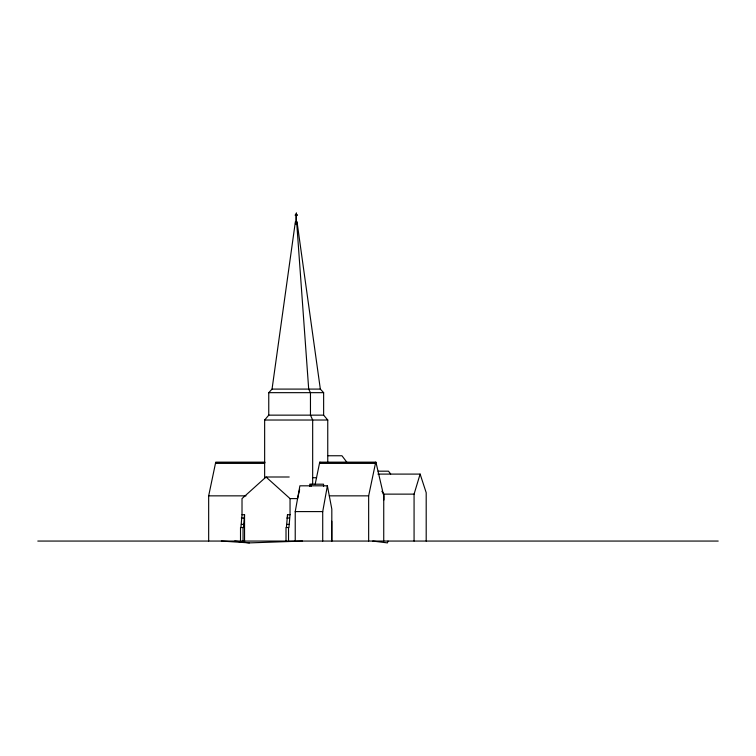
<?xml version="1.0" encoding="UTF-8"?>
<svg xmlns="http://www.w3.org/2000/svg" width="756" height="756" viewBox="0 0 756 756"><rect width="100%" height="100%" fill="white"/><g stroke="black" fill="none" stroke-linecap="round" stroke-linejoin="round"><path stroke-width="1.13" d="M296.002 221.754L296.201 215.422L296.39 221.754M264.647 478.35L264.647 420.024L268.758 415.148L268.758 392.666L272.047 389.094L295.379 221.754L297.023 221.754L320.336 389.094L323.634 392.666L323.634 415.148L327.754 420.024L327.754 462.162M240.909 527.527L242.014 514.713L242.014 498.601L266.027 476.998L289.208 476.998M242.014 514.713L244.547 514.713L243.441 527.527L240.512 527.527L240.512 541.06M286.411 527.527L287.516 514.713L290.039 514.713L290.039 498.601L266.027 476.998M290.039 514.713L288.934 527.527L286.014 527.527L286.014 541.06M295.227 541.06L295.227 511.595L299.896 485.815L327.386 485.815L331.818 509.1L331.818 541.06M322.717 541.06L322.717 511.595L327.386 485.815M208.665 541.06L208.665 495.851L215.725 462.152L264.921 462.152M315.12 484.52L319.731 462.152L375.93 462.152L383.736 495.851L383.736 541.06M368.654 541.06L368.654 495.851L375.713 462.152M299.631 489.623L297.58 498.601L290.039 498.601M414.071 541.06L414.071 494.131L420.128 474.097L377.924 474.097M388.017 541.06L387.441 542.893L372.765 541.06M221.385 541.06L249.385 542.893L302.532 541.06M295.379 223.738L297.023 223.738M272.047 389.094L320.336 389.094M268.758 392.666L323.634 392.666M268.758 415.148L323.634 415.148M264.647 420.024L327.754 420.024M328.057 455.755L341.958 455.755L346.834 462.209M215.725 462.681L264.713 462.681M319.731 462.681L375.713 462.681M215.725 463.144L264.713 463.144M319.731 463.144L375.713 463.144M378.066 471.186L388.48 471.186L390.654 473.984M312.672 477.726L316.584 477.726M381.875 491.268L383.897 494.131L414.071 494.131M208.665 495.851L245.983 495.851M329.323 495.851L368.654 495.851M295.227 511.595L322.717 511.595M241.362 518.049L243.895 518.049M286.855 518.049L289.387 518.049M241.362 524.39L243.895 524.39M286.855 524.39L289.387 524.39M37.8 541.06L718.2 541.06M234.71 541.06L249.385 542.893M319.949 462.152L320.166 462.918M420.128 474.097L426.195 492.676L426.195 541.06M383.897 494.131L383.897 500.047M331.742 521.205L331.742 541.06M323.54 486.533L323.54 484.199L309.743 484.199L309.743 486.41M312.672 484.199L312.672 420.024L310.461 415.148L310.461 392.666L308.694 389.094L296.635 221.754M311.132 484.199L311.132 486.41M295.757 221.754L295.757 223.738M288.537 527.527L288.537 541.06M287.516 514.713L287.516 518.153M244.547 514.713L244.547 541.06M243.045 527.527L243.045 541.06M296.333 213.107L296.201 214.893L296.333 213.107M297.155 214.893L295.237 214.893L295.237 215.422L297.155 215.422L297.155 214.893"/></g></svg>
